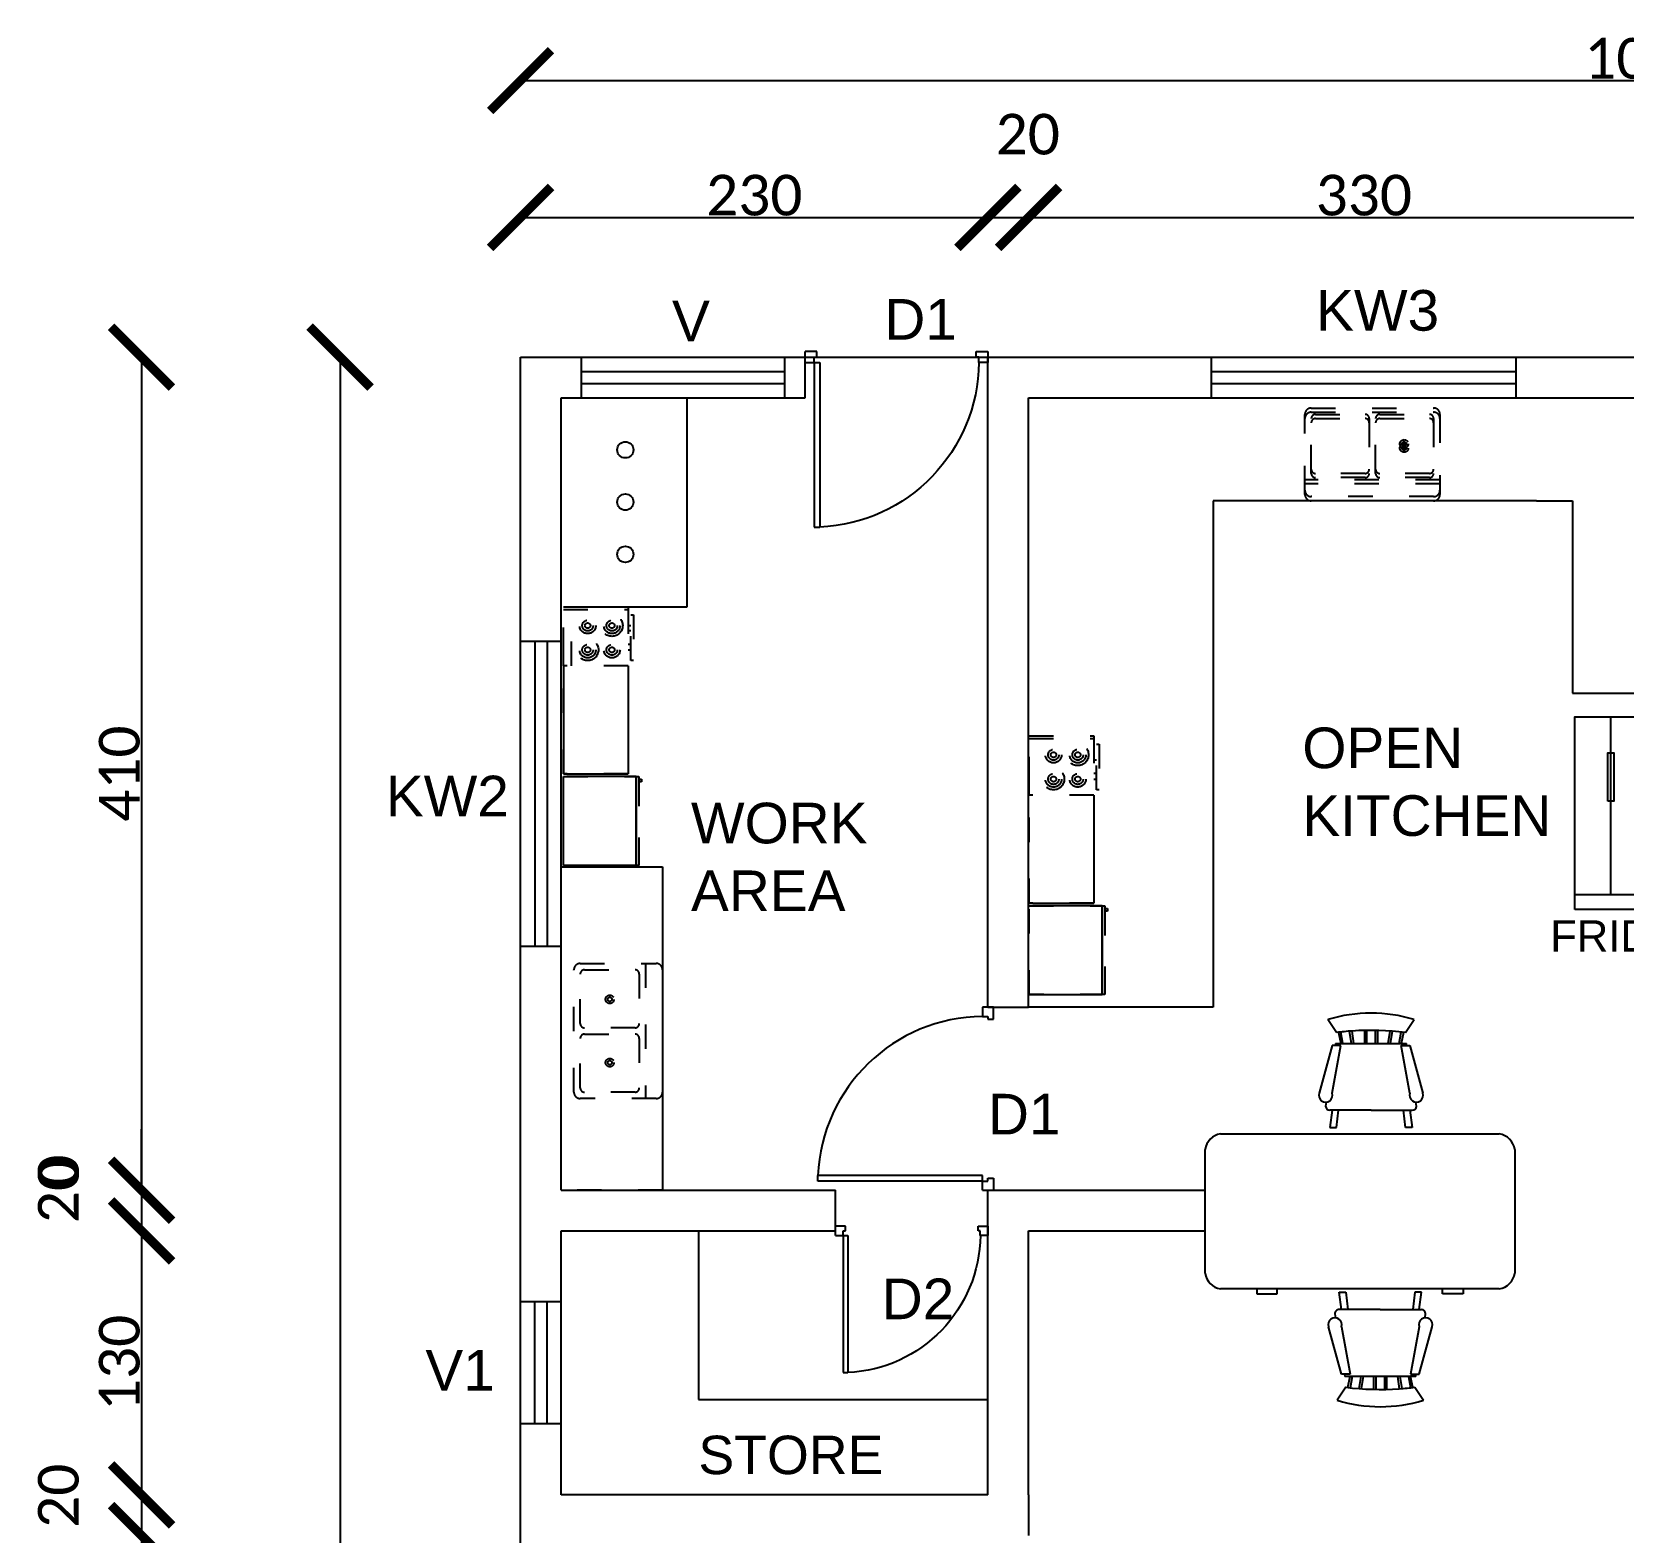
# Model space of a CAD drawing. Header units: centimetres. Extents: x 809 to 2669, y 563 to 2327.
# Drawn here: x 809 to 1593, y 1588 to 2327 of the extents above; entities that cross this region are included whole.
import ezdxf

# ---------------------------------------------------------------- set-up
doc = ezdxf.new("R2010")
doc.units = ezdxf.units.CM
doc.linetypes.add('ACAD_ISO03W100', pattern=[30, 12, -18])
doc.layers.get('0').update_dxf_attribs({"linetype": 'ACAD_ISO03W100'})
for name, color, linetype in [('Dimensions', 1, 'Continuous'), ('Furniture', 53, 'Continuous'), ('SANITARY', 151, 'Continuous'), ('WINDOW', 2, 'Continuous')]:
    doc.layers.add(name, color=color, linetype=linetype)
doc.styles.get("Standard").update_dxf_attribs({"font": 'calibri.ttf', "height": 20})
doc.styles.add('style1', font='arial.ttf', dxfattribs={"height": 20})
doc.dimstyles.new('Copy of ISO-25', dxfattribs={"dimtxt": 20, "dimasz": 30, "dimexe": 1.25, "dimexo": 0.625, "dimtad": 1, "dimtxsty": 'Standard', "dimblk": 'ARCHTICK', "dimcen": 2.5, "dimse1": 1, "dimse2": 1, "dimadec": 0, "dimazin": 0, "dimtfac": 1, "dimtmove": 0, "dimatfit": 3, "dimldrblk": 'ARCHTICK', "dimfxl": 1, "dimarcsym": 0})

# ---------------------------------------------------------------- blocks, each defined once
blk = doc.blocks.new('_ArchTick')
at = {"color": 0, "linetype": 'ByBlock', "const_width": 0.15}
blk.add_lwpolyline([(-0.5, -0.5), (0.5, 0.5)], dxfattribs=at)
blk = doc.blocks.new('*D13')
at = {"layer": 'Defpoints', "color": 0, "lineweight": -2, "transparency": 16777216}
blk.add_line((1050, 2302.6), (2100, 2302.6), dxfattribs=at)
at = {"layer": 'Defpoints', "color": 0, "transparency": 16777216}
for p in [(2100, 2302.6), (1050, 2166.51), (2100, 2166.51)]:
    blk.add_point(p, dxfattribs=at)
at = {"layer": 'Defpoints', "color": 0, "lineweight": -2, "transparency": 16777216, "xscale": 30, "yscale": 30, "zscale": 30, "rotation": 180}
blk.add_blockref('_ArchTick', (1050, 2302.6), dxfattribs=at)
at = {"layer": 'Defpoints', "color": 0, "lineweight": -2, "transparency": 16777216, "xscale": 30, "yscale": 30, "zscale": 30}
blk.add_blockref('_ArchTick', (2100, 2302.6), dxfattribs=at)
at = {"layer": 'Defpoints', "color": 0, "transparency": 16777216, "insert": (1605.05, 2313.47), "char_height": 20, "attachment_point": 5}
blk.add_mtext('1050', dxfattribs=at)
blk = doc.blocks.new('Desk - 30 x 60 in.')
at = {"linetype": 'Continuous'}
for p, q in [((-26.999995, 0), (26.999995, 0)), ((-29.999995, -27), (-29.999995, -3)), ((29.999995, -3), (29.999995, -27)), ((26.999995, -30), (-26.999995, -30)), ((-20.000005, -30), (-20.000005, -31)), ((-16.000005, -31), (-16.000005, -30)), ((15.999995, -31), (15.999995, -30)), ((19.999995, -30), (19.999995, -31)), ((-20.000005, -31), (-16.000005, -31)), ((19.999995, -31), (15.999995, -31))]:
    blk.add_line(p, q, dxfattribs=at)
for centre, start, end in [((-26.499995, -3.5), 98.1301, 171.8699), ((26.499995, -3.5), 8.130102, 81.8699), ((-26.499995, -26.5), 188.1301, 261.8699), ((26.499995, -26.5), 278.1301, 351.8699)]:
    blk.add_arc(centre, 3.535534, start, end, dxfattribs=at)
blk = doc.blocks.new('Chair - Rocking')
at = {"linetype": 'Continuous'}
for p, q in [((-8, -4.5), (-10, -1.5)), ((8, -4.5), (10, -1.5)), ((-8.23428, -6.99939), (-8.3093, -7.47958)), ((-8.23041, -7), (8.23915, -7)), ((-7.5, -4.5), (-7, -7)), ((-6.5, -7), (-7.02225, -4.43)), ((-4.5, -7), (-4.96674, -4.19951)), ((-4, -7), (-4.40532, -4.16272)), ((-1.5, -4.05012), (-1.5, -7)), ((-1, -7), (-1, -4.05012)), ((1, -7), (1, -4.04655)), ((1.5, -4.05012), (1.5, -7)), ((4, -7), (4.40187, -4.18694)), ((4.5, -7), (4.96761, -4.19437)), ((6.5, -7), (7, -4.4057)), ((7.5, -4.5), (7, -7)), ((8.31071, -7.48854), (8.23449, -7.00073)), ((-9, -7.5), (-12, -18.49999)), ((-7, -7.5), (-9, -7.5)), ((-9, -18.49999), (-7, -7.5)), ((7, -7.5), (9, -7.5)), ((9, -18.49999), (7, -7.5)), ((9, -7.5), (12, -18.49999)), ((-10.36644, -20.64523), (-10.5, -21.49999)), ((10.5, -21.49999), (10.3575, -20.58798)), ((-9, -22.49999), (-9.5, -26.49999)), ((0, -22.49999), (-9.5, -22.49999)), ((-8, -26.49999), (-7.5, -22.49999)), ((0, -22.49999), (9.5, -22.49999)), ((8, -26.49999), (7.5, -22.49999)), ((9, -22.49999), (9.5, -26.49999)), ((-9.5, -26.49999), (-8, -26.49999)), ((9.5, -26.49999), (8, -26.49999))]:
    blk.add_line(p, q, dxfattribs=at)
for centre, radius, start, end in [((0, -34.08333), 34.08333, 72.93847, 107.0615), ((0, -68.25004), 64.25, 93.92211, 97.15267), ((0, -68.25004), 64.25, 82.84733, 93.92211), ((-10.5, -18.99999), 1.58114, 161.5651, 18.43495), ((-9.5, -21.49999), 1, 180, 270), ((10.5, -18.99999), 1.58114, 161.5651, 18.43495), ((9.5, -21.49999), 1, 270, 0)]:
    blk.add_arc(centre, radius, start, end, dxfattribs=at)
blk = doc.blocks.new('Refrigerator-2 door - 36 in front')
for p, q in [((12, 5), (12, 64)), ((0, 5), (36, 5))]:
    blk.add_line(p, q)
for points in [[(0, 0), (0, 64), (36, 64), (36, 0)], [(11, 36), (11, 52), (13, 52), (13, 36)]]:
    blk.add_lwpolyline(points, close=True)
blk = doc.blocks.new('DR_D01')
for p, q in [((-0.45, 0.93), (-0.42, 0.93)), ((-0.45, 0.03), (-0.45, 0.93)), ((-0.42, 0.03), (-0.42, 0.93)), ((-0.5, 0.03), (-0.42, 0.03)), ((-0.5, 0.03), (-0.5, -0.03)), ((-0.45, 0.03), (-0.45, 0)), ((-0.45, 0), (-0.435, 0)), ((-0.435, 0), (-0.435, -0.03)), ((0.435, 0), (0.435, -0.03)), ((0.45, 0), (0.435, 0)), ((0.45, 0.03), (0.45, 0)), ((0.5, 0.03), (0.45, 0.03)), ((0.5, -0.03), (0.5, 0.03)), ((-0.435, -0.03), (-0.5, -0.03)), ((0.435, -0.03), (0.5, -0.03))]:
    blk.add_line(p, q)
blk.add_arc((-0.4602, 0.0206), 0.9103, 0.59152, 87.46644)
blk = doc.blocks.new('*D163')
at = {"layer": 'Defpoints', "color": 0, "lineweight": -2, "transparency": 16777216}
blk.add_line((863.45, 2166.51), (863.45, 1756.51), dxfattribs=at)
at = {"layer": 'Defpoints', "color": 0, "transparency": 16777216}
for p in [(1050, 2166.51), (863.45, 1756.51), (1050, 1756.51)]:
    blk.add_point(p, dxfattribs=at)
at = {"layer": 'Defpoints', "color": 0, "lineweight": -2, "transparency": 16777216, "xscale": 30, "yscale": 30, "zscale": 30}
for p, rotation in [((863.45, 2166.51), 90), ((863.45, 1756.51), 270)]:
    blk.add_blockref('_ArchTick', p, dxfattribs=dict(at, rotation=rotation))
at = {"layer": 'Defpoints', "color": 0, "transparency": 16777216, "insert": (852.58, 1961.51), "char_height": 20, "attachment_point": 5, "rotation": 90}
blk.add_mtext('410', dxfattribs=at)
blk = doc.blocks.new('*D164')
at = {"layer": 'Defpoints', "color": 0, "lineweight": -2, "transparency": 16777216}
for q in [(863.45, 1786.51), (863.45, 1726.51)]:
    blk.add_line((863.45, 1756.51), q, dxfattribs=at)
at = {"layer": 'Defpoints', "color": 0, "transparency": 16777216}
for p in [(863.45, 1756.51), (1050, 1756.51), (1094.92, 1756.51)]:
    blk.add_point(p, dxfattribs=at)
at = {"layer": 'Defpoints', "color": 0, "lineweight": -2, "transparency": 16777216, "xscale": 30, "yscale": 30, "zscale": 30}
for rotation in [270, 90]:
    blk.add_blockref('_ArchTick', (863.45, 1756.51), dxfattribs=dict(at, rotation=rotation))
at = {"layer": 'Defpoints', "color": 0, "transparency": 16777216, "insert": (822.58, 1766.13), "char_height": 20, "attachment_point": 5, "rotation": 90}
blk.add_mtext('0', dxfattribs=at)
blk = doc.blocks.new('*D165')
at = {"layer": 'Defpoints', "color": 0, "lineweight": -2, "transparency": 16777216}
blk.add_line((863.45, 1756.51), (863.45, 1736.51), dxfattribs=at)
at = {"layer": 'Defpoints', "color": 0, "transparency": 16777216}
for p in [(1094.92, 1756.51), (863.45, 1736.51), (1050, 1736.51)]:
    blk.add_point(p, dxfattribs=at)
at = {"layer": 'Defpoints', "color": 0, "lineweight": -2, "transparency": 16777216, "xscale": 30, "yscale": 30, "zscale": 30}
for p, rotation in [((863.45, 1756.51), 90), ((863.45, 1736.51), 270)]:
    blk.add_blockref('_ArchTick', p, dxfattribs=dict(at, rotation=rotation))
at = {"layer": 'Defpoints', "color": 0, "transparency": 16777216, "insert": (822.58, 1756.13), "char_height": 20, "attachment_point": 5, "rotation": 90}
blk.add_mtext('20', dxfattribs=at)
blk = doc.blocks.new('*D166')
at = {"layer": 'Defpoints', "color": 0, "lineweight": -2, "transparency": 16777216}
blk.add_line((863.45, 1736.51), (863.45, 1606.51), dxfattribs=at)
at = {"layer": 'Defpoints', "color": 0, "transparency": 16777216}
for p in [(1050, 1736.51), (863.45, 1606.51), (1070, 1606.51)]:
    blk.add_point(p, dxfattribs=at)
at = {"layer": 'Defpoints', "color": 0, "lineweight": -2, "transparency": 16777216, "xscale": 30, "yscale": 30, "zscale": 30}
for p, rotation in [((863.45, 1736.51), 90), ((863.45, 1606.51), 270)]:
    blk.add_blockref('_ArchTick', p, dxfattribs=dict(at, rotation=rotation))
at = {"layer": 'Defpoints', "color": 0, "transparency": 16777216, "insert": (852.58, 1671.51), "char_height": 20, "attachment_point": 5, "rotation": 90}
blk.add_mtext('130', dxfattribs=at)
blk = doc.blocks.new('*D167')
at = {"layer": 'Defpoints', "color": 0, "lineweight": -2, "transparency": 16777216}
blk.add_line((863.45, 1606.51), (863.45, 1586.51), dxfattribs=at)
at = {"layer": 'Defpoints', "color": 0, "transparency": 16777216}
for p in [(1070, 1606.51), (863.45, 1586.51), (1070, 1586.51)]:
    blk.add_point(p, dxfattribs=at)
at = {"layer": 'Defpoints', "color": 0, "lineweight": -2, "transparency": 16777216, "xscale": 30, "yscale": 30, "zscale": 30}
for p, rotation in [((863.45, 1606.51), 90), ((863.45, 1586.51), 270)]:
    blk.add_blockref('_ArchTick', p, dxfattribs=dict(at, rotation=rotation))
at = {"layer": 'Defpoints', "color": 0, "transparency": 16777216, "insert": (822.58, 1606.13), "char_height": 20, "attachment_point": 5, "rotation": 90}
blk.add_mtext('20', dxfattribs=at)
blk = doc.blocks.new('*D168')
at = {"layer": 'Defpoints', "color": 0, "lineweight": -2, "transparency": 16777216}
blk.add_line((863.45, 1586.51), (863.45, 1486.51), dxfattribs=at)
at = {"layer": 'Defpoints', "color": 0, "transparency": 16777216}
for p in [(1070, 1586.51), (863.45, 1486.51), (1070, 1486.51)]:
    blk.add_point(p, dxfattribs=at)
at = {"layer": 'Defpoints', "color": 0, "lineweight": -2, "transparency": 16777216, "xscale": 30, "yscale": 30, "zscale": 30}
for p, rotation in [((863.45, 1586.51), 90), ((863.45, 1486.51), 270)]:
    blk.add_blockref('_ArchTick', p, dxfattribs=dict(at, rotation=rotation))
at = {"layer": 'Defpoints', "color": 0, "transparency": 16777216, "insert": (852.58, 1536.51), "char_height": 20, "attachment_point": 5, "rotation": 90}
blk.add_mtext('100', dxfattribs=at)
blk = doc.blocks.new('*D175')
at = {"layer": 'Defpoints', "color": 0, "lineweight": -2, "transparency": 16777216}
blk.add_line((1050, 2235.26), (1280, 2235.26), dxfattribs=at)
at = {"layer": 'Defpoints', "color": 0, "transparency": 16777216}
for p in [(1280, 2235.26), (1050, 2166.51), (1280, 2166.51)]:
    blk.add_point(p, dxfattribs=at)
at = {"layer": 'Defpoints', "color": 0, "lineweight": -2, "transparency": 16777216, "xscale": 30, "yscale": 30, "zscale": 30, "rotation": 180}
blk.add_blockref('_ArchTick', (1050, 2235.26), dxfattribs=at)
at = {"layer": 'Defpoints', "color": 0, "lineweight": -2, "transparency": 16777216, "xscale": 30, "yscale": 30, "zscale": 30}
blk.add_blockref('_ArchTick', (1280, 2235.26), dxfattribs=at)
at = {"layer": 'Defpoints', "color": 0, "transparency": 16777216, "insert": (1165, 2246.13), "char_height": 20, "attachment_point": 5}
blk.add_mtext('230', dxfattribs=at)
blk = doc.blocks.new('*D176')
at = {"layer": 'Defpoints', "color": 0, "lineweight": -2, "transparency": 16777216}
blk.add_line((1280, 2235.26), (1300, 2235.26), dxfattribs=at)
at = {"layer": 'Defpoints', "color": 0, "transparency": 16777216}
for p in [(1300, 2235.26), (1280, 2166.51), (1300, 2146.51)]:
    blk.add_point(p, dxfattribs=at)
at = {"layer": 'Defpoints', "color": 0, "lineweight": -2, "transparency": 16777216, "xscale": 30, "yscale": 30, "zscale": 30, "rotation": 180}
blk.add_blockref('_ArchTick', (1280, 2235.26), dxfattribs=at)
at = {"layer": 'Defpoints', "color": 0, "lineweight": -2, "transparency": 16777216, "xscale": 30, "yscale": 30, "zscale": 30}
blk.add_blockref('_ArchTick', (1300, 2235.26), dxfattribs=at)
at = {"layer": 'Defpoints', "color": 0, "transparency": 16777216, "insert": (1299.62, 2276.13), "char_height": 20, "attachment_point": 5}
blk.add_mtext('20', dxfattribs=at)
blk = doc.blocks.new('*D177')
at = {"layer": 'Defpoints', "color": 0, "lineweight": -2, "transparency": 16777216}
blk.add_line((1300, 2235.26), (1630, 2235.26), dxfattribs=at)
at = {"layer": 'Defpoints', "color": 0, "transparency": 16777216}
for p in [(1630, 2235.26), (1300, 2146.51), (1630, 2146.51)]:
    blk.add_point(p, dxfattribs=at)
at = {"layer": 'Defpoints', "color": 0, "lineweight": -2, "transparency": 16777216, "xscale": 30, "yscale": 30, "zscale": 30, "rotation": 180}
blk.add_blockref('_ArchTick', (1300, 2235.26), dxfattribs=at)
at = {"layer": 'Defpoints', "color": 0, "lineweight": -2, "transparency": 16777216, "xscale": 30, "yscale": 30, "zscale": 30}
blk.add_blockref('_ArchTick', (1630, 2235.26), dxfattribs=at)
at = {"layer": 'Defpoints', "color": 0, "transparency": 16777216, "insert": (1465, 2246.13), "char_height": 20, "attachment_point": 5}
blk.add_mtext('330', dxfattribs=at)
blk = doc.blocks.new('*D181')
at = {"layer": 'Defpoints', "color": 0, "lineweight": -2, "transparency": 16777216}
blk.add_line((961.15, 2166.51), (961.15, 796.51), dxfattribs=at)
at = {"layer": 'Defpoints', "color": 0, "transparency": 16777216}
for p in [(1050, 2166.51), (961.15, 796.51), (1050, 796.51)]:
    blk.add_point(p, dxfattribs=at)
at = {"layer": 'Defpoints', "color": 0, "lineweight": -2, "transparency": 16777216, "xscale": 30, "yscale": 30, "zscale": 30}
for p, rotation in [((961.15, 2166.51), 90), ((961.15, 796.51), 270)]:
    blk.add_blockref('_ArchTick', p, dxfattribs=dict(at, rotation=rotation))
at = {"layer": 'Defpoints', "color": 0, "transparency": 16777216, "insert": (950.28, 1481.51), "char_height": 20, "attachment_point": 5, "rotation": 90}
blk.add_mtext('1370', dxfattribs=at)

msp = doc.modelspace()

# ---------------------------------------------------------------- linework, layer by layer
for p, q in [((1502.453, 2106.151), (1435.998, 2106.151)), ((1502.453, 2104.074), (1435.998, 2104.074)), ((1502.453, 2104.074), (1435.998, 2104.074)), ((1075.062, 2014.492), (1075.062, 2042.34)), ((1102.91, 2034.383), (1104.237, 2034.383)), ((1104.237, 2031.731), (1102.91, 2031.731)), ((1104.237, 2025.101), (1102.91, 2025.101)), ((1102.91, 2022.448), (1104.237, 2022.448)), ((1333.486, 1968.134), (1332.159, 1968.134)), ((1333.486, 1961.504), (1332.159, 1961.504)), ((1332.159, 1958.852), (1333.486, 1958.852)), ((1111.534, 1868.094), (1111.534, 1801.639))]:
    msp.add_line(p, q)
for points in [[(1502.453, 2100.959, -0.4142136), (1499.338, 2097.844), (1439.113, 2097.844, -0.4142136), (1435.998, 2100.959), (1435.998, 2138.34, -0.4142136), (1439.113, 2141.455), (1499.338, 2141.455, -0.4142136), (1502.453, 2138.34)], [(1502.453, 2098.883, -0.4142136), (1499.338, 2095.768), (1439.113, 2095.768, -0.4142136), (1435.998, 2098.883), (1435.998, 2136.264, -0.4142136), (1439.113, 2139.379), (1499.338, 2139.379, -0.4142136), (1502.453, 2136.264)], [(1502.453, 2098.883, -0.4142136), (1499.338, 2095.768), (1439.113, 2095.768, -0.4142136), (1435.998, 2098.883), (1435.998, 2136.264, -0.4142136), (1439.113, 2139.379), (1499.338, 2139.379, -0.4142136), (1502.453, 2136.264)], [(1441.19, 2109.266, -0.4142136), (1439.113, 2111.343), (1439.113, 2136.264, -0.4142136), (1441.19, 2138.34), (1465.591, 2138.34, -0.4142136), (1467.668, 2136.264), (1467.668, 2111.343, -0.4142136), (1465.591, 2109.266)], [(1470.783, 2136.264, -0.4142136), (1472.86, 2138.34), (1497.261, 2138.34, -0.4142136), (1499.338, 2136.264), (1499.338, 2111.343, -0.4142136), (1497.261, 2109.266), (1472.86, 2109.266, -0.4142136), (1470.783, 2111.343)], [(1441.19, 2107.19, -0.4142136), (1439.113, 2109.266), (1439.113, 2134.187, -0.4142136), (1441.19, 2136.264), (1465.591, 2136.264, -0.4142136), (1467.668, 2134.187), (1467.668, 2109.266, -0.4142136), (1465.591, 2107.19)], [(1441.19, 2107.19, -0.4142136), (1439.113, 2109.266), (1439.113, 2134.187, -0.4142136), (1441.19, 2136.264), (1465.591, 2136.264, -0.4142136), (1467.668, 2134.187), (1467.668, 2109.266, -0.4142136), (1465.591, 2107.19)], [(1470.783, 2134.187, -0.4142136), (1472.86, 2136.264), (1497.261, 2136.264, -0.4142136), (1499.338, 2134.187), (1499.338, 2109.266, -0.4142136), (1497.261, 2107.19), (1472.86, 2107.19, -0.4142136), (1470.783, 2109.266)], [(1470.783, 2134.187, -0.4142136), (1472.86, 2136.264), (1497.261, 2136.264, -0.4142136), (1499.338, 2134.187), (1499.338, 2109.266, -0.4142136), (1497.261, 2107.19), (1472.86, 2107.19, -0.4142136), (1470.783, 2109.266)], [(1116.726, 1868.094, -0.4142136), (1119.841, 1864.979), (1119.841, 1804.754, -0.4142136), (1116.726, 1801.639), (1079.345, 1801.639, -0.4142136), (1076.23, 1804.754), (1076.23, 1864.979, -0.4142136), (1079.345, 1868.094)], [(1081.422, 1836.424, -0.4142136), (1079.345, 1838.5), (1079.345, 1862.902, -0.4142136), (1081.422, 1864.979), (1106.343, 1864.979, -0.4142136), (1108.419, 1862.902), (1108.419, 1838.5, -0.4142136), (1106.343, 1836.424)], [(1108.419, 1806.83, -0.4142136), (1106.343, 1804.754), (1081.422, 1804.754, -0.4142136), (1079.345, 1806.83), (1079.345, 1831.232, -0.4142136), (1081.422, 1833.309), (1106.343, 1833.309, -0.4142136), (1108.419, 1831.232)]]:
    msp.add_lwpolyline(points, format="xyb", close=True)
for points in [[(1102.91, 1961.447), (1071.084, 1961.447), (1071.084, 2043.666), (1102.91, 2043.666)], [(1102.91, 2014.492), (1071.084, 2014.492), (1071.084, 2042.34), (1102.91, 2042.34)], [(1105.563, 2017.144), (1104.237, 2017.144), (1104.237, 2039.688), (1105.563, 2039.688)], [(1332.159, 1897.85), (1300.333, 1897.85), (1300.333, 1980.07), (1332.159, 1980.07)], [(1332.159, 1950.895), (1300.333, 1950.895), (1300.333, 1978.743), (1332.159, 1978.743)], [(1334.812, 1953.547), (1333.486, 1953.547), (1333.486, 1976.091), (1334.812, 1976.091)], [(1108.215, 1916.359), (1071.084, 1916.359), (1071.084, 1960.121), (1108.215, 1960.121)], [(1070, 1915.642), (1119.841, 1915.642), (1119.841, 1756.506), (1070, 1756.506)], [(1337.464, 1852.762), (1300.333, 1852.762), (1300.333, 1896.524), (1337.464, 1896.524)]]:
    msp.add_lwpolyline(points, close=True)
for points in [[(1108.215, 1958.795), (1109.541, 1958.795), (1109.541, 1957.469), (1108.215, 1957.469), (1108.215, 1916.359)], [(1337.464, 1895.198), (1338.79, 1895.198), (1338.79, 1893.872), (1337.464, 1893.872), (1337.464, 1852.762)]]:
    msp.add_lwpolyline(points)
for centre, radius in [((1484.801, 2123.803), 2.077), ((1484.801, 2121.727), 2.077), ((1484.801, 2121.727), 2.077), ((1484.801, 2123.803), 1.038), ((1484.801, 2121.727), 1.038), ((1484.801, 2121.727), 1.038), ((1083.019, 2034.383), 3.978), ((1083.019, 2034.383), 2.652), ((1094.954, 2034.383), 5.304), ((1094.954, 2034.383), 3.978), ((1094.954, 2034.383), 2.652), ((1083.019, 2034.383), 1.326), ((1094.954, 2034.383), 1.326), ((1083.019, 2022.448), 5.304), ((1083.019, 2022.448), 3.978), ((1083.019, 2022.448), 2.652), ((1083.019, 2022.448), 1.326), ((1094.954, 2022.448), 3.978), ((1094.954, 2022.448), 2.652), ((1094.954, 2022.448), 1.326), ((1312.268, 1970.787), 3.978), ((1324.203, 1970.787), 5.304), ((1324.203, 1970.787), 3.978), ((1312.268, 1970.787), 2.652), ((1312.268, 1970.787), 1.326), ((1324.203, 1970.787), 2.652), ((1324.203, 1970.787), 1.326), ((1312.268, 1958.852), 5.304), ((1312.268, 1958.852), 3.978), ((1312.268, 1958.852), 2.652), ((1312.268, 1958.852), 1.326), ((1324.203, 1958.852), 3.978), ((1324.203, 1958.852), 2.652), ((1324.203, 1958.852), 1.326), ((1093.882, 1850.442), 2.077), ((1093.882, 1850.442), 1.038), ((1093.882, 1819.291), 2.077), ((1093.882, 1819.291), 1.038)]:
    msp.add_circle(centre, radius)
at = {"layer": 'Defpoints'}
for p, q in [((1080, 2146.506), (1080, 2166.506)), ((1180, 2146.506), (1180, 2166.506)), ((1190, 2146.506), (1190, 2166.506)), ((1280, 2146.506), (1280, 2166.506)), ((1390, 2146.506), (1390, 2166.506)), ((1540, 2146.506), (1540, 2166.506)), ((1080, 2159.506), (1180, 2159.506)), ((1390, 2159.506), (1540, 2159.506)), ((1070, 2146.506), (1091.245, 2146.506)), ((1080, 2153.506), (1180, 2153.506)), ((1390, 2153.506), (1540, 2153.506)), ((1070, 2026.506), (1050, 2026.506)), ((1057, 2026.506), (1057, 1876.506)), ((1063, 2026.506), (1063, 1876.506)), ((1070, 1876.506), (1050, 1876.506)), ((1070, 1701.506), (1050, 1701.506)), ((1057, 1641.506), (1057, 1701.506)), ((1063, 1641.506), (1063, 1701.506)), ((1070, 1641.506), (1050, 1641.506)), ((1280, 1606.506), (1070, 1606.506)), ((1300, 1606.506), (1300, 1586.506))]:
    msp.add_line(p, q, dxfattribs=at)
at = {"layer": 'Dimensions'}
for p, q in [((1050, 2166.506), (2100, 2166.506)), ((1050, 796.506), (1050, 2166.506))]:
    msp.add_line(p, q, dxfattribs=at)
at = {"layer": 'Dimensions', "color": 0}
for p, q in [((1070, 2146.506), (1190, 2146.506)), ((1070, 1756.506), (1070, 2146.506)), ((1280, 1846.506), (1280, 2146.506)), ((1300, 2146.506), (1630, 2146.506)), ((1300, 1846.506), (1300, 2146.506)), ((1280, 1846.506), (1300, 1846.506)), ((1070, 1756.506), (1205, 1756.506)), ((1205, 1736.506), (1205, 1756.506)), ((1280, 1756.506), (1386.85, 1756.506)), ((1280, 1606.506), (1280, 1756.506)), ((1300, 1756.506), (1386.85, 1756.506)), ((1070, 1736.506), (1205, 1736.506)), ((1070, 1606.506), (1070, 1736.506)), ((1300, 1736.506), (1386.85, 1736.506)), ((1300, 1606.506), (1300, 1736.506)), ((1300, 1736.506), (1386.85, 1736.506))]:
    msp.add_line(p, q, dxfattribs=at)
at = {"layer": 'Furniture'}
for p, q in [((1130, 2146.506), (1130, 2146.506)), ((1132.011, 2043.666), (1132.011, 2146.506)), ((1070.039, 2120.856), (1070, 2120.856)), ((1132.005, 2120.856), (1132.011, 2120.856)), ((1550.002, 2095.768), (1390.865, 2095.768)), ((1550.002, 2095.768), (1390.865, 2095.768)), ((1390.865, 2095.768), (1390.865, 1846.506)), ((1550.002, 2095.768), (1567.747, 2095.768)), ((1567.747, 2095.768), (1567.747, 2001.183)), ((1071.084, 2043.666), (1132.011, 2043.666)), ((1071.084, 2014.492), (1071.084, 1961.447)), ((1102.91, 2014.492), (1102.91, 1961.447)), ((1567.747, 2001.183), (1630, 2001.183)), ((1071.084, 1961.447), (1102.91, 1961.447)), ((1071.084, 1916.359), (1071.084, 1960.121)), ((1332.159, 1950.895), (1332.159, 1897.85)), ((1070, 1915.642), (1119.841, 1915.642)), ((1108.215, 1916.359), (1071.084, 1916.359)), ((1119.841, 1915.642), (1119.841, 1756.506)), ((1300.333, 1897.85), (1332.159, 1897.85)), ((1300.333, 1852.762), (1336.138, 1852.762)), ((1390.865, 1846.506), (1300, 1846.506)), ((1137.5, 1736.506), (1137.5, 1681.506)), ((1137.5, 1681.506), (1137.5, 1653.431)), ((1137.5, 1653.431), (1280, 1653.431))]:
    msp.add_line(p, q, dxfattribs=at)
for points in [[(1106.889, 1960.121), (1106.889, 1916.359), (1106.889, 1960.121), (1072.79, 1960.121)], [(1336.138, 1896.524), (1336.138, 1852.762), (1336.138, 1896.524), (1302.039, 1896.524)]]:
    msp.add_lwpolyline(points, dxfattribs=at)
for centre in [(1101.547, 2120.856), (1101.547, 2095.146), (1101.547, 2069.436)]:
    msp.add_circle(centre, 4, dxfattribs=at)

# ---------------------------------------------------------------- block references
for name, p, xscale, yscale, zscale in [('Chair - Rocking', (1468.537, 1843.667), 2.126772941506486, 2.126772941506486, 2.126772941506486), ('Desk - 30 x 60 in.', (1463.05, 1784.179), 2.54, 2.54, 2.54)]:
    msp.add_blockref(name, p, dxfattribs=dict(at, xscale=xscale, yscale=yscale, zscale=zscale))
at = {"layer": 'Furniture', "xscale": 2.126772941506486, "yscale": 2.126772941506486, "zscale": 2.126772941506486, "rotation": 180}
msp.add_blockref('Chair - Rocking', (1473.088, 1649.947), dxfattribs=at)
at = {"layer": 'SANITARY', "xscale": 1.482847371823886, "yscale": 1.482847371823886, "zscale": 1.482847371823886}
msp.add_blockref('Refrigerator-2 door - 36 in front', (1568.82, 1894.626), dxfattribs=at)
at = {"layer": 'WINDOW'}
for p, xscale, yscale, zscale, rotation in [((1235, 2166.506), -90, 90, 90, 180.0000000000119), ((1280, 1801.506), 90, 90, 90, 90.0000000000118), ((1242.5, 1736.506), -75, 75, 75, 180.0000000000119)]:
    msp.add_blockref('DR_D01', p, dxfattribs=dict(at, xscale=xscale, yscale=yscale, zscale=zscale, rotation=rotation))

# ---------------------------------------------------------------- texts
at = {"layer": 'Defpoints', "attachment_point": 1, "style": 'style1'}
for s, insert, char_height in [('V', (1124.516, 2194.204), 20), ('D1', (1228.999, 2195.088), 20), ('KW3', (1441.508, 2199.512), 20), ('KW2', (983.686, 1960.489), 20), ('FRIDGE', (1556.71, 1889.331), 15.3626), ('D1', (1280, 1803.935), 20), ('D2', (1227.717, 1713.021), 20), ('V1', (1003.13, 1677.918), 20), ('STORE', (1137.5, 1635.695), 18.9227)]:
    msp.add_mtext(s, dxfattribs=dict(at, insert=insert, char_height=char_height))
at = {"layer": 'Furniture', "char_height": 20, "attachment_point": 1, "style": 'style1'}
for s, width, insert in [('OPEN\\PKITCHEN', 13.33802, (1434.699, 1984.211)), ('WORK \\PAREA', 2.964, (1133.852, 1947.193))]:
    msp.add_mtext_dynamic_manual_height_columns(s, width=width, gutter_width=100, heights=[0], dxfattribs=dict(at, insert=insert))

# ---------------------------------------------------------------- dimensions: what is measured, and where the dimension line sits
at = {"layer": 'Defpoints'}
dim = msp.add_linear_dim(base=(2100, 2302.596), p1=(1050, 2166.506), p2=(2100, 2166.506), dimstyle='Copy of ISO-25', dxfattribs=at)
dim.commit()
dim.dimension.update_dxf_attribs({"geometry": '*D13', "text_midpoint": (1605.054, 2302.596), "dimtype": 160})
for base, p1, p2, picture, middle in [((1300, 2235.262), (1280, 2166.506), (1300, 2146.506), '*D176', (1299.625, 2276.133)), ((1630, 2235.262), (1300, 2146.506), (1630, 2146.506), '*D177', (1465, 2246.133))]:
    dim = msp.add_linear_dim(base=base, p1=p1, p2=p2, dimstyle='Copy of ISO-25', override={"dimtmove": 1}, dxfattribs=at)
    dim.commit()
    dim.dimension.update_dxf_attribs({"geometry": picture, "text_midpoint": middle})
dim = msp.add_linear_dim(base=(1280, 2235.262), p1=(1050, 2166.506), p2=(1280, 2166.506), dimstyle='Copy of ISO-25', dxfattribs=at)
dim.commit()
dim.dimension.update_dxf_attribs({"geometry": '*D175', "text_midpoint": (1165, 2246.133)})
for base, p2, picture, middle in [((863.449, 1756.506), (1050, 1756.506), '*D163', (852.578, 1961.506)), ((961.152, 796.506), (1050, 796.506), '*D181', (950.281, 1481.506))]:
    dim = msp.add_linear_dim(base=base, p1=(1050, 2166.506), p2=p2, angle=90, dimstyle='Copy of ISO-25', dxfattribs=at)
    dim.commit()
    dim.dimension.update_dxf_attribs({"geometry": picture, "text_midpoint": middle})
for base, p1, p2, picture, middle in [((863.44945848, 1756.505607486), (1050, 1756.505607486), (1094.92064841, 1756.505607486), '*D164', (822.578304634, 1766.130607486)), ((863.449, 1736.506), (1094.921, 1756.506), (1050, 1736.506), '*D165', (822.578, 1756.131)), ((863.449, 1606.506), (1050, 1736.506), (1070, 1606.506), '*D166', (852.578, 1671.506)), ((863.449, 1586.506), (1070, 1606.506), (1070, 1586.506), '*D167', (822.578, 1606.131)), ((863.449, 1486.506), (1070, 1586.506), (1070, 1486.506), '*D168', (852.578, 1536.506))]:
    dim = msp.add_linear_dim(base=base, p1=p1, p2=p2, angle=90, dimstyle='Copy of ISO-25', override={"dimtmove": 1}, dxfattribs=at)
    dim.commit()
    dim.dimension.update_dxf_attribs({"geometry": picture, "text_midpoint": middle})

doc.saveas('drawing.dxf')
